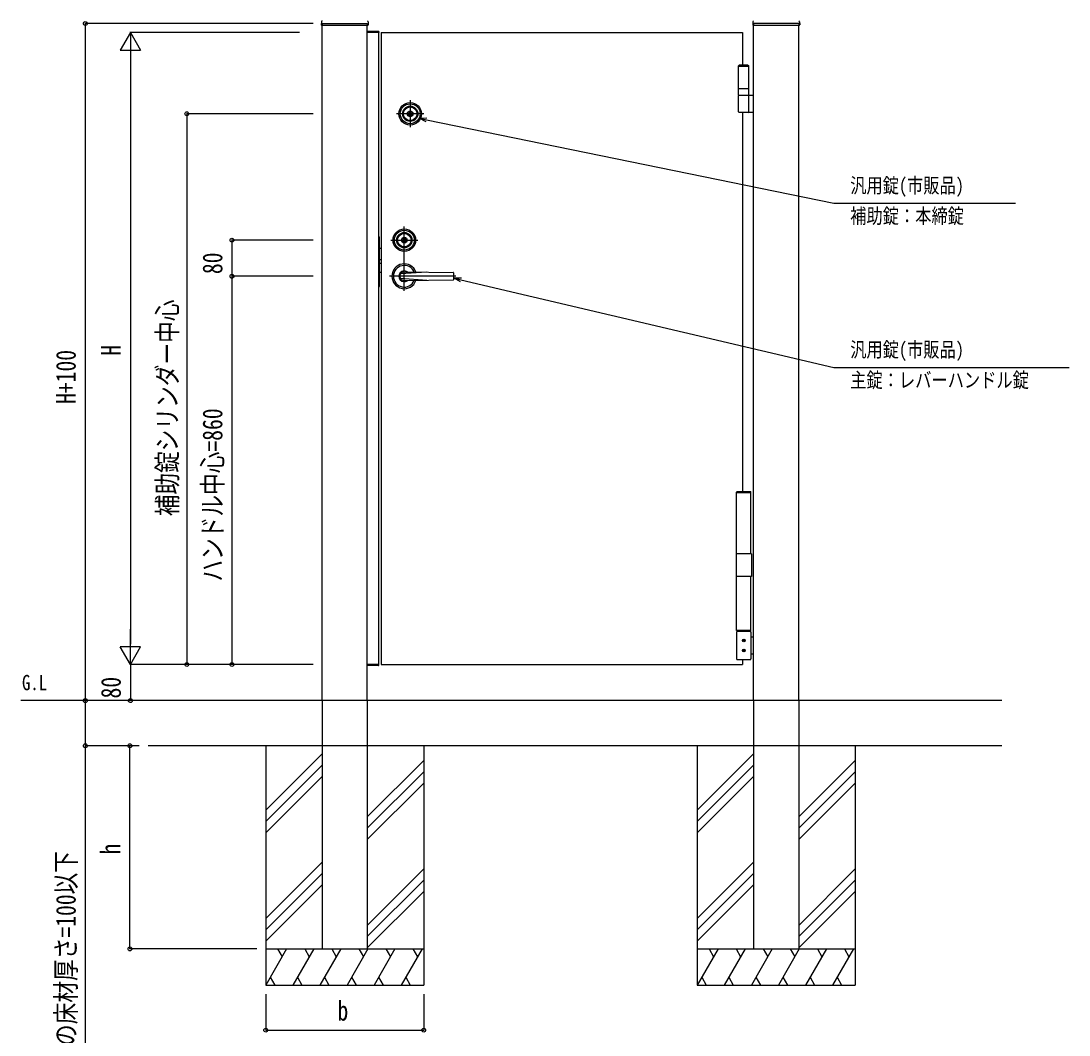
# Model space of a CAD drawing. Units: millimetres, scale not verified. Extents: x -4205 to 4205, y -2970 to 2970.
# Drawn here: x -1203 to 1119, y -968 to 1278 of the extents above; entities that cross this region are included whole.
import ezdxf
from ezdxf.enums import TextEntityAlignment as Align

# ---------------------------------------------------------------- set-up
doc = ezdxf.new("R2010")
doc.units = ezdxf.units.MM
doc.header["$LTSCALE"] = 10
for name, color, linetype in [('0-1_USER1', 3, 'Continuous'), ('0-3_YKK_A1', 4, 'Continuous'), ('0-4_YKK_D', 6, 'Continuous')]:
    doc.layers.add(name, color=color, linetype=linetype)
doc.styles.add('ＭＳ ゴシック', font='')
doc.styles.get('ＭＳ ゴシック').set_extended_font_data('MS Gothic')

msp = doc.modelspace()

# ---------------------------------------------------------------- linework, layer by layer
at = {"layer": '0-3_YKK_A1'}
for p, q in [((-537.73, 1276.02), (-538.08, 1269.36)), ((-537.58, 1268.83), (-434.38, 1268.83)), ((-535.98, 1272.33), (-535.98, 1268.83)), ((-535.98, -227.67), (-535.98, 1268.83)), ((-436.18, 1252.33), (-436.07, 1254.36)), ((-435.98, -227.67), (-435.98, 1268.83)), ((-411.29, 1254.83), (-435.57, 1254.83)), ((-434.23, 1276.02), (-433.88, 1269.36)), ((-410.79, 1254.36), (-410.68, 1252.33)), ((418.27, 1276.02), (417.92, 1269.36)), ((418.42, 1268.83), (521.62, 1268.83)), ((420.02, -227.67), (420.02, 1268.83)), ((520.02, 1272.33), (520.02, 1268.83)), ((520.02, -227.67), (520.02, 1268.83)), ((521.77, 1276.02), (522.12, 1269.36)), ((-410.68, 1252.33), (-436.18, 1252.33)), ((-410.98, 1252.33), (-435.98, 1252.33)), ((-404.98, 1252.33), (-404.98, -147.67)), ((388.52, 1180.33), (386.52, 1178.33)), ((409.52, 1178.33), (386.52, 1178.33)), ((409.52, 1177.33), (386.52, 1177.33)), ((407.52, 1180.33), (388.52, 1180.33)), ((407.52, 1180.33), (409.52, 1178.33)), ((409.52, 1127.33), (386.52, 1127.33)), ((-340.98, 1102.33), (-340.98, 1042.33)), ((386.52, 1113.33), (420.02, 1113.33)), ((386.52, 1076.83), (386.52, 1111.83)), ((409.52, 1076.83), (409.52, 1111.83)), ((-310.98, 1072.33), (-370.98, 1072.33)), ((-345.33, 1072.02), (-343.88, 1071.18)), ((-344.73, 1073.38), (-343.34, 1072.58)), ((-343.88, 1071.18), (-342.33, 1071.18)), ((-343.34, 1072.58), (-342.66, 1072.58)), ((-342.33, 1071.18), (-341.64, 1072.38)), ((-341.64, 1072.38), (-340.32, 1072.38)), ((-340.32, 1072.38), (-339.63, 1071.18)), ((-339.88, 1073.58), (-339.3, 1072.58)), ((-339.63, 1071.18), (-338.08, 1071.18)), ((-339.3, 1072.58), (-338.62, 1072.58)), ((-338.62, 1072.58), (-337.23, 1073.38)), ((-338.08, 1071.18), (-336.63, 1072.02)), ((-337.23, 1073.38), (-336.63, 1073.38)), ((-336.63, 1072.02), (-336.63, 1073.38)), ((420.02, 1075.33), (388.02, 1075.33)), ((395.02, 1075.33), (395.02, 235.33)), ((-353.98, 679.83), (-353.98, 822.33)), ((-410.98, 798.83), (-410.48, 798.83)), ((-410.48, 689.83), (-410.48, 799.83)), ((-410.48, 799.83), (-408.98, 799.83)), ((-408.98, 689.83), (-408.98, 799.83)), ((-383.98, 792.33), (-323.98, 792.33)), ((-358.33, 792.02), (-356.88, 791.18)), ((-357.73, 793.38), (-356.34, 792.58)), ((-356.88, 791.18), (-355.33, 791.18)), ((-356.34, 792.58), (-355.66, 792.58)), ((-355.33, 791.18), (-354.64, 792.38)), ((-354.64, 792.38), (-353.32, 792.38)), ((-353.32, 792.38), (-352.63, 791.18)), ((-352.88, 793.58), (-352.3, 792.58)), ((-352.63, 791.18), (-351.08, 791.18)), ((-352.3, 792.58), (-351.62, 792.58)), ((-351.62, 792.58), (-350.23, 793.38)), ((-351.08, 791.18), (-349.63, 792.02)), ((-350.23, 793.38), (-349.63, 793.38)), ((-349.63, 792.02), (-349.63, 793.38)), ((-410.48, 778.33), (-408.98, 778.33)), ((-408.98, 774.83), (-404.98, 774.83)), ((-408.98, 749.83), (-404.98, 749.83)), ((-408.98, 741.33), (-404.98, 741.33)), ((-408.98, 721.33), (-404.98, 721.33)), ((-303.98, 721.64), (-362.49, 717.58)), ((-353.98, 722.33), (-245.97, 720.84)), ((-410.48, 711.33), (-408.98, 711.33)), ((-239.98, 712.33), (-386.48, 712.33)), ((-303.98, 703.02), (-362.49, 707.08)), ((-245.97, 703.81), (-353.98, 702.33)), ((-244.98, 719.84), (-244.98, 704.81)), ((-410.98, 690.83), (-410.48, 690.83)), ((-410.48, 689.83), (-408.98, 689.83)), ((382.02, 233.33), (414.02, 233.33)), ((382.02, 97.33), (382.02, 233.33)), ((382.27, 233.33), (382.27, 234.33)), ((383.27, 235.33), (412.77, 235.33)), ((413.77, 233.33), (413.77, 234.33)), ((414.02, 97.33), (414.02, 233.33)), ((415.02, 97.33), (381.02, 97.33)), ((381.02, 97.33), (381.02, 47.33)), ((415.02, 97.33), (415.02, 47.33)), ((415.02, 47.33), (381.02, 47.33)), ((414.02, -72.67), (414.02, 47.33)), ((382.02, -76.17), (382.02, -135.17)), ((383.02, -72.67), (383.02, -74.67)), ((413.02, -74.67), (383.02, -74.67)), ((412.52, -74.67), (383.52, -74.67)), ((413.02, -72.67), (413.02, -74.67)), ((414.02, -76.17), (414.02, -135.17)), ((414.17, -86.67), (420.02, -86.67)), ((398.02, -96.4), (396.52, -95.54)), ((399.52, -93.8), (398.02, -92.94)), ((398.02, -96.4), (399.52, -95.54)), ((399.52, -115.8), (398.02, -114.94)), ((399.52, -95.54), (399.52, -93.8)), ((399.52, -117.54), (399.52, -115.8)), ((383.52, -136.67), (412.52, -136.67)), ((395.02, -136.67), (395.02, -147.67)), ((398.02, -118.4), (396.52, -117.54)), ((398.02, -118.4), (399.52, -117.54)), ((420.02, -124.67), (414.17, -124.67)), ((-436.18, -147.67), (-436.07, -149.7)), ((-410.68, -147.67), (-436.18, -147.67)), ((-411.29, -150.17), (-435.57, -150.17)), ((-410.79, -149.7), (-410.68, -147.67)), ((-404.98, -147.67), (395.02, -147.67)), ((970.02, -227.67), (-1203.45, -227.67)), ((-535.98, -227.67), (-535.98, -777.67)), ((-435.98, -227.67), (-435.98, -777.67)), ((420.02, -227.67), (420.02, -777.67)), ((520.02, -227.67), (520.02, -777.67)), ((970.02, -327.67), (-921.71, -327.67)), ((-660.98, -327.67), (-660.98, -857.67)), ((-535.98, -345.46), (-660.98, -470.46)), ((-310.98, -327.67), (-310.98, -857.67)), ((295.02, -327.67), (295.02, -857.67)), ((420.02, -345.46), (295.02, -470.46)), ((645.02, -327.67), (645.02, -857.67)), ((-535.98, -370.46), (-660.98, -495.46)), ((-310.98, -360.46), (-435.98, -485.46)), ((420.02, -370.46), (295.02, -495.46)), ((645.02, -360.46), (520.02, -485.46)), ((-310.98, -385.46), (-435.98, -510.46)), ((645.02, -385.46), (520.02, -510.46)), ((-535.98, -395.46), (-660.98, -520.46)), ((-310.98, -410.46), (-435.98, -535.46)), ((420.02, -395.46), (295.02, -520.46)), ((645.02, -410.46), (520.02, -535.46)), ((-535.98, -585.46), (-660.98, -710.46)), ((-310.98, -600.46), (-435.98, -725.46)), ((420.02, -585.46), (295.02, -710.46)), ((645.02, -600.46), (520.02, -725.46)), ((-535.98, -610.46), (-660.98, -735.46)), ((-310.98, -625.46), (-435.98, -750.46)), ((420.02, -610.46), (295.02, -735.46)), ((645.02, -625.46), (520.02, -750.46)), ((-535.98, -635.46), (-660.98, -760.46)), ((420.02, -635.46), (295.02, -760.46)), ((-310.98, -650.46), (-435.98, -775.46)), ((645.02, -650.46), (520.02, -775.46)), ((-660.98, -777.67), (-310.98, -777.67)), ((-614.79, -777.67), (-660.98, -857.67)), ((-634.79, -777.67), (-624.79, -794.99)), ((-554.79, -777.67), (-600.98, -857.67)), ((-574.79, -777.67), (-564.79, -794.99)), ((-494.79, -777.67), (-540.98, -857.67)), ((-535.98, -777.67), (-435.98, -777.67)), ((-514.79, -777.67), (-504.79, -794.99)), ((-434.79, -777.67), (-480.98, -857.67)), ((-454.79, -777.67), (-444.79, -794.99)), ((-374.79, -777.67), (-420.98, -857.67)), ((-394.79, -777.67), (-384.79, -794.99)), ((-314.79, -777.67), (-360.98, -857.67)), ((-334.79, -777.67), (-324.79, -794.99)), ((295.02, -777.67), (645.02, -777.67)), ((341.21, -777.67), (295.02, -857.67)), ((321.21, -777.67), (331.21, -794.99)), ((401.21, -777.67), (355.02, -857.67)), ((381.21, -777.67), (391.21, -794.99)), ((461.21, -777.67), (415.02, -857.67)), ((420.02, -777.67), (520.02, -777.67)), ((441.21, -777.67), (451.21, -794.99)), ((521.21, -777.67), (475.02, -857.67)), ((501.21, -777.67), (511.21, -794.99)), ((581.21, -777.67), (535.02, -857.67)), ((561.21, -777.67), (571.21, -794.99)), ((641.21, -777.67), (595.02, -857.67)), ((621.21, -777.67), (631.21, -794.99)), ((-660.98, -857.67), (-310.98, -857.67)), ((-650.98, -840.35), (-640.98, -857.67)), ((-590.98, -840.35), (-580.98, -857.67)), ((-530.98, -840.35), (-520.98, -857.67)), ((-470.98, -840.35), (-460.98, -857.67)), ((-410.98, -840.35), (-400.98, -857.67)), ((-350.98, -840.35), (-340.98, -857.67)), ((295.02, -857.67), (645.02, -857.67)), ((305.02, -840.35), (315.02, -857.67)), ((365.02, -840.35), (375.02, -857.67)), ((425.02, -840.35), (435.02, -857.67)), ((485.02, -840.35), (495.02, -857.67)), ((545.02, -840.35), (555.02, -857.67)), ((605.02, -840.35), (615.02, -857.67))]:
    msp.add_line(p, q, dxfattribs=at)
for points in [[(-535.98, 1272.33), (-435.98, 1272.33), (-435.98, 1268.83)], [(520.02, 1272.33), (420.02, 1272.33), (420.02, 1268.83)], [(-410.98, 1252.33), (-410.98, -147.67), (-435.98, -147.67)], [(-404.98, 1252.33), (395.02, 1252.33), (395.02, 1180.33)], [(386.52, 1113.33), (386.52, 1127.33), (386.52, 1178.33)], [(409.52, 1113.33), (409.52, 1127.33), (409.52, 1178.33)], [(-345.33, 1072.02), (-345.33, 1073.38), (-344.73, 1073.38)], [(-342.66, 1072.58), (-342.08, 1073.58), (-339.88, 1073.58)], [(-358.33, 792.02), (-358.33, 793.38), (-357.73, 793.38)], [(-355.66, 792.58), (-355.08, 793.58), (-352.88, 793.58)], [(414.02, -72.67), (382.02, -72.67), (382.02, 47.33)], [(396.52, -95.54), (396.52, -93.8), (398.02, -92.94)], [(396.52, -117.54), (396.52, -115.8), (398.02, -114.94)]]:
    msp.add_lwpolyline(points, dxfattribs=at)
for centre, radius in [((-340.98, 1072.33), 25), ((-340.98, 1072.33), 22), ((-340.98, 1072.33), 17), ((-340.98, 1072.33), 15), ((-340.98, 1072.33), 6.35), ((-340.98, 1072.33), 5.6), ((-353.98, 792.33), 25), ((-353.98, 792.33), 22), ((-353.98, 792.33), 17), ((-353.98, 792.33), 15), ((-353.98, 792.33), 6.35), ((-353.98, 792.33), 5.6), ((398.02, -94.67), 3), ((398.02, -94.67), 2.46), ((398.02, -116.67), 3), ((398.02, -116.67), 2.46)]:
    msp.add_circle(centre, radius, dxfattribs=at)
for centre, radius, start, end in [((-535.73, 1275.91), 2, 99.00123, 177), ((-436.23, 1275.91), 2, 3, 80.99877), ((420.27, 1275.91), 2, 99.00123, 177), ((519.77, 1275.91), 2, 3, 80.99877), ((-537.58, 1269.33), 0.5, 177, 270), ((-435.57, 1254.33), 0.5, 90, 177), ((-434.38, 1269.33), 0.5, 270, 3), ((-411.29, 1254.33), 0.5, 3, 90), ((418.42, 1269.33), 0.5, 177, 270), ((521.62, 1269.33), 0.5, 270, 3), ((388.02, 1111.83), 1.5, 90, 180), ((408.02, 1111.83), 1.5, 0, 90), ((-340.98, 1072.33), 2.75, 9.44209, 170.55791), ((-340.98, 1072.33), 2.75, 204.71985, 335.28015), ((388.02, 1076.83), 1.5, 180, 270), ((408.02, 1076.83), 1.5, 270, 0), ((-353.98, 792.33), 2.75, 9.44209, 170.55791), ((-353.98, 792.33), 2.75, 204.71985, 335.28015), ((-353.98, 712.33), 27.5, 20.53124, 339.46612), ((-353.98, 712.33), 24, 23.83151, 336.16585), ((-353.98, 712.33), 12, 55.64593, 304.35407), ((-921.77, 1422.71), 900, 308.41959, 308.84875), ((-353.98, 712.33), 10, 90, 108.93641), ((-245.98, 719.84), 1, 0, 89.20969), ((-353.98, 712.33), 10, 148.33183, 211.66817), ((-921.77, 1.95), 900, 51.15125, 51.58041), ((-353.98, 712.33), 10, 251.06358, 270), ((-245.98, 704.81), 1, 270.78769, 0), ((383.27, 234.33), 1, 90, 180), ((412.77, 234.33), 1, 0, 90), ((383.52, -76.17), 1.5, 90, 180), ((412.52, -76.17), 1.5, 0, 90), ((383.52, -135.17), 1.5, 180, 270), ((412.52, -135.17), 1.5, 270, 0), ((-435.57, -149.67), 0.5, 183, 270), ((-411.29, -149.67), 0.5, 270, 357)]:
    msp.add_arc(centre, radius, start, end, dxfattribs=at)
at = {"layer": '0-4_YKK_D'}
for p, q in [((-555.98, 1272.33), (-1061.83, 1272.33)), ((-1060.83, 1272.33), (-1060.83, -227.67)), ((-961, 1252.33), (-983.5, 1213.36)), ((-585.98, 1252.33), (-962, 1252.33)), ((-961, 1252.33), (-938.5, 1213.36)), ((-961, 1252.33), (-961, 1174.39)), ((-983.5, 1213.36), (-938.5, 1213.36)), ((-961, 1207.33), (-961, -102.67)), ((-555.98, 1072.33), (-836.98, 1072.33)), ((-835.98, 1072.33), (-835.98, -147.67)), ((-555.98, 792.33), (-736.98, 792.33)), ((-735.98, 792.33), (-735.98, 712.33)), ((-555.98, 712.33), (-736.98, 712.33)), ((-555.98, 712.33), (-736.98, 712.33)), ((-735.98, 712.33), (-735.98, -147.67)), ((-961, -147.67), (-961, -69.73)), ((-961, -147.67), (-983.5, -108.7)), ((-938.5, -108.7), (-983.5, -108.7)), ((-961, -147.67), (-938.5, -108.7)), ((-598.47, -147.67), (-962, -147.67)), ((-598.47, -147.67), (-962, -147.67)), ((-961, -147.67), (-961, -227.67)), ((-555.98, -147.67), (-836.98, -147.67)), ((-555.98, -147.67), (-736.98, -147.67)), ((-685.62, -227.67), (-1061.83, -227.67)), ((-1005.16, -227.67), (-1061.83, -227.67)), ((-855.98, -227.67), (-962, -227.67)), ((-941.71, -327.67), (-1061.83, -327.67)), ((-962, -777.66), (-962, -327.67)), ((-680.97, -777.66), (-963, -777.66)), ((-661, -877.67), (-661, -958.67)), ((-311, -877.67), (-311, -958.67)), ((-661, -957.67), (-311, -957.67))]:
    msp.add_line(p, q, dxfattribs=at)
for points in [[(-305.67, 1054.4), (-321.41, 1062.27), (-303.84, 1063.33)], [(-321.41, 1062.27), (-304.76, 1058.87), (598.02, 874.11), (1000.32, 874.11)], [(-229.47, 700.26), (-244.98, 708.58), (-227.39, 709.13)], [(-244.98, 708.58), (-228.43, 704.7), (598.02, 510.55), (1118.92, 510.55)], [(-1060.83, -227.67), (-1060.83, -327.67), (-1060.83, -1480.67)]]:
    msp.add_lwpolyline(points, dxfattribs=at)
for centre in [(-1060.83, 1272.33), (-835.98, 1072.33), (-735.98, 792.33), (-735.98, 712.33), (-735.98, 712.33), (-835.98, -147.67), (-735.98, -147.67), (-1060.83, -227.67), (-1060.83, -227.67), (-961, -227.67), (-1060.83, -327.67), (-962, -327.67), (-962, -777.66), (-661, -957.67), (-311, -957.67)]:
    msp.add_circle(centre, 4.25, dxfattribs=at)

# ---------------------------------------------------------------- texts
at = {"layer": '0-1_USER1', "style": 'ＭＳ ゴシック', "width": 0.8}
msp.add_text('G.L', height=33.99, dxfattribs=at).set_placement((-1201.18, -214.84), align=Align.BOTTOM_LEFT)
at = {"layer": '0-4_YKK_D', "style": 'ＭＳ ゴシック', "width": 0.8}
for s, height, p in [('汎用錠(市販品)', 32.99, (634.02, 887.06)), ('補助錠：本締錠', 32.99, (634.02, 819.56)), ('汎用錠(市販品)', 32.99, (634.02, 523.5)), ('主錠：レバーハンドル錠', 32.99, (634.02, 456)), ('b', 43.99, (-502, -949.67))]:
    msp.add_text(s, height=height, dxfattribs=at).set_placement(p, align=Align.BOTTOM_LEFT)
for s, p in [('80', (-743.98, 717.13)), ('補助錠シリンダー中心', (-843.98, 180.73)), ('H', (-969, 536.33)), ('H+100', (-1068.83, 429.53)), ('ハンドル中心=860', (-743.98, 35.93)), ('80', (-969, -222.87)), ('h', (-970, -568.67)), ('インターロッキング等の床材厚さ=100以下', (-1068.83, -1472.67))]:
    msp.add_text(s, height=43.99, rotation=90, dxfattribs=at).set_placement(p, align=Align.BOTTOM_LEFT)

doc.saveas('drawing.dxf')
